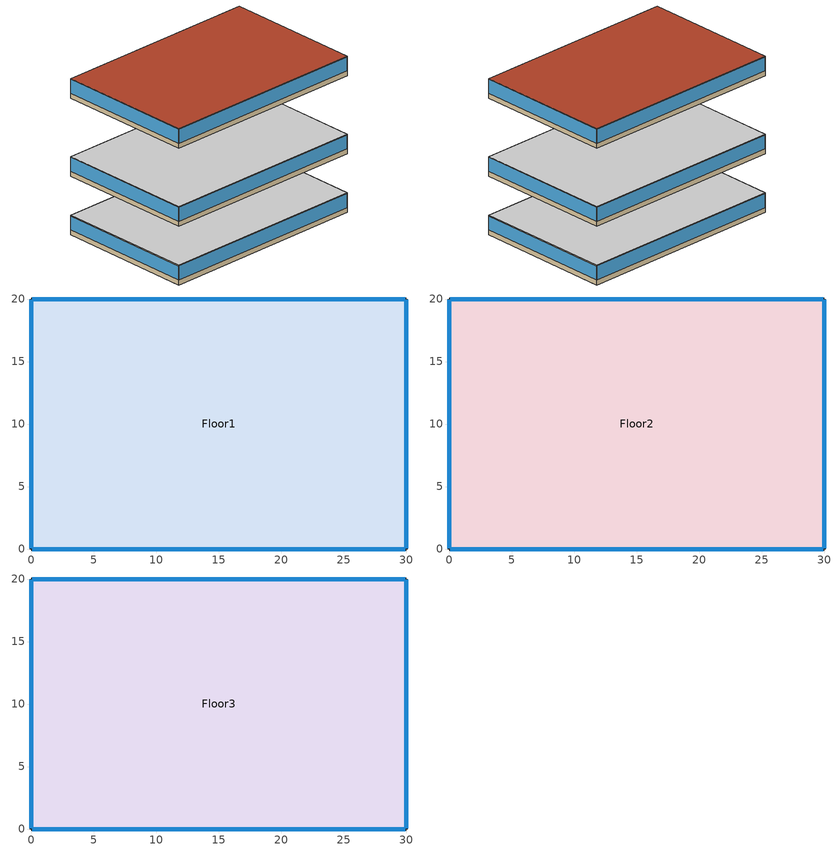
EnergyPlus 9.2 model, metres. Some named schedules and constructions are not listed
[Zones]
Floor1
 floor ground (Slab towards ground): 30,20 30,0 0,0 0,20 z0
 wall outside (ext-wall-res-replaceme): 30,20 0,20 0,0 30,0 30,20 z0:2.8
 window (Glazing): 29.93,20 0.07,20 / 0.07,0 29.93,0 / 30,0.05 30,19.95 / 0,19.95 0,0.05 z0.73:2.7
 ceiling adiabatic (ceiling-res-replaceme): 0,20 0,0 30,0 30,20 z2.8
Floor2
 floor adiabatic (Int floor): 30,20 30,0 0,0 0,20 z8.4
 wall outside (ext-wall-res-replaceme): 30,20 0,20 0,0 30,0 30,20 z8.4:11.2
 window (Glazing): 29.93,20 0.07,20 / 0.07,0 29.93,0 / 30,0.05 30,19.95 / 0,19.95 0,0.05 z9.13:11.1
 ceiling adiabatic (ceiling-res-replaceme): 0,20 0,0 30,0 30,20 z11.2
Floor3
 floor adiabatic (Int floor): 30,20 30,0 0,0 0,20 z19.6
 wall outside (ext-wall-res-replaceme): 30,20 0,20 0,0 30,0 30,20 z19.6:22.4
 window (Glazing): 29.93,20 0.07,20 / 0.07,0 29.93,0 / 30,0.05 30,19.95 / 0,19.95 0,0.05 z20.33:22.3
 roof outside (Roof): 0,20 0,0 30,0 30,20 z22.4
[Building]
OfficeCL-8: North Axis {deg}=0; Terrain=City; Loads Convergence Tolerance Value=0.07; Temperature Convergence Tolerance Value {deltaC}=0.4; Solar Distribution=FullInteriorAndExterior; Maximum Number of Warmup Days=25; Minimum Number of Warmup Days=6
[Site:Location]
BRA_SP_Sao.Paulo-837800: Latitude {deg}=-23.62; Longitude {deg}=-46.65; Time Zone {hr}=-3; Elevation {m}=802
[SizingPeriod:DesignDay] Day of Month=21; Dry-Bulb Temperature Range Modifier Type=DefaultMultipliers; Barometric Pressure {Pa}=92054
Name | Month | Day Type | Maximum Dry-Bulb Temperature {C} | Daily Dry-Bulb Temperature Range {deltaC} | Wetbulb or DewPoint at Maximum Dry-Bulb {C} | Wind Speed {m/s} | Wind Direction {deg} | Solar Model Indicator | Sky Clearness | ASHRAE Clear Sky Optical Depth for Beam Irradiance (taub) | ASHRAE Clear Sky Optical Depth for Diffuse Irradiance (taud)
BRA_SP_Sao.Paulo-837800-winter | 7 | WinterDesignDay | 8.9 | 0 | 8.9 | 2.3 | 160 | ASHRAEClearSky | 0
BRA_SP_Sao.Paulo-837800-summer | 2 | SummerDesignDay | 32.1 | 8.1 | 20.4 | 3.4 | 330 | ASHRAETau |  | 0.383 | 0.2589
[Site:GroundTemperature:BuildingSurface]
20.5, 21.5, 21.7, 21.5, 20.1, 18.6, 17.2, 16.2, 15.9, 16.5, 17.6, 19.1
[Material] Thermal Absorptance=0.9
Name | Roughness | Thickness {m} | Conductivity {W/m-K} | Density {kg/m3} | Specific Heat {J/kg-K} | Solar Absorptance
Acoustic ceiling Knauf | MediumSmooth | 0.0125 | 0.057 | 888 | 1339 | 0.7
Fiber cement 10mm | MediumRough | 0.01 | 0.95 | 1900 | 840 | 0.5
Carpet tile 5mm | MediumRough | 0.005 | 0.06 | 360 | 590 | 0.5
Concrete 100mm | MediumRough | 0.1 | 1.75 | 2380 | 1000 | 0.5
Concrete 200mm | MediumRough | 0.2 | 1.75 | 2380 | 1000 | 0.5
[Material:AirGap]
Name | Thermal Resistance {m2-K/W}
Air 61mm | 0.16
F05 Ceiling air space resistance | 0.18
[WindowMaterial:SimpleGlazingSystem]
glazing: U-Factor {W/m2-K}=5.782; Solar Heat Gain Coefficient=0.6; Visible Transmittance=0.7
[Construction]
Slab towards ground: Carpet tile 5mm, Concrete 200mm
Int floor: Carpet tile 5mm
Roof: Fiber cement 10mm, Air 61mm, Concrete 100mm, F05 Ceiling air space resistance, Acoustic ceiling Knauf
Glazing: glazing
[Zone] Type=1; Ceiling Height {m}=2.8; Volume {m3}=autocalculate; Floor Area {m2}=autocalculate; Part of Total Floor Area=Yes
Name | Multiplier
Floor1; Floor3 | 1
Floor2 | 6
[InternalMass] Construction=int-wall-res-replaceme; Surface Area {m2}=144.6
Name | Zone or ZoneList
Int walls bricks F1 | Floor1
Int walls bricks F2 | Floor2
Int walls bricks F3 | Floor3
[Shading:Overhang:Projection] Tilt Angle from Window/Door {deg}=90; Depth as Fraction of Window/Door Height=0.0001
Name | Window or Door
Brise North F1 | Win North F1
Brise North F2 | Win North F2
Brise North F3 | Win North F3
Brise South F1 | Win South F1
Brise South F2 | Win South F2
Brise South F3 | Win South F3
Brise East F1 | Win East F1
Brise East F2 | Win East F2
Brise East F3 | Win East F3
Brise West F1 | Win West F1
Brise West F2 | Win West F2
Brise West F3 | Win West F3
[People] Number of People Schedule=WORK_HOURS_SCH; Number of People Calculation Method=People/Area; People per Zone Floor Area {person/m2}=0.11; Sensible Heat Fraction=autocalculate; Activity Level Schedule=ACTIVITY_SCH; Enable ASHRAE 55 Comfort Warnings=No; Mean Radiant Temperature Calculation Type=ZoneAveraged; Work Efficiency Schedule=always_off_BuildME; Clothing Insulation Calculation Method=DynamicClothingModelASHRAE55; Clothing Insulation Schedule=CLOTHING_SCH; Air Velocity Schedule=always_off_BuildME; Thermal Comfort Model 1 Type=Fanger
Name | Zone or ZoneList
People F1 | Floor1
People F2 | Floor2
People F3 | Floor3
[Lights] Schedule=WORK_HOURS_SCH; Design Level Calculation Method=Watts/Area; Watts per Zone Floor Area {W/m2}=10.5; Return Air Fraction Calculated from Plenum Temperature=No
Name | Zone or ZoneList
Lighting F1 | Floor1
Lighting F2 | Floor2
Lighting F3 | Floor3
[ElectricEquipment] Schedule=WORK_HOURS_SCH; Design Level Calculation Method=Watts/Area; Watts per Zone Floor Area {W/m2}=14
Name | Zone or ZoneList
Equipment F1 | Floor1
Equipment F2 | Floor2
Equipment F3 | Floor3
[HVACTemplate:Thermostat]
Thermostat: Constant Heating Setpoint {C}=20; Constant Cooling Setpoint {C}=24
[HVACTemplate:Zone:IdealLoadsAirSystem] Template Thermostat=Thermostat; Maximum Heating Supply Air Temperature {C}=50; Minimum Cooling Supply Air Temperature {C}=13; Maximum Heating Supply Air Humidity Ratio {kgWater/kgDryAir}=0.0156; Minimum Cooling Supply Air Humidity Ratio {kgWater/kgDryAir}=0.0077; Heating Limit=NoLimit; Cooling Limit=NoLimit; Dehumidification Control Type=None; Humidification Control Type=None; Humidification Setpoint {percent}=30; Outdoor Air Method=Flow/Area; Outdoor Air Flow Rate per Zone Floor Area {m3/s-m2}=0.00107; Demand Controlled Ventilation Type=None; Outdoor Air Economizer Type=NoEconomizer; Heat Recovery Type=None
Name | System Availability Schedule
Floor1 | HVAC_Sch_1
Floor2 | HVAC_Sch_2
Floor3 | HVAC_Sch_3
[Schedule:Compact]
CLOTHING_SCH: Through: 12/31, For: AllDays, Until: 24:00, 0.5
WORK_HOURS_SCH: Through: 12/31, For: Weekdays, Until: 6:00, 0, Until: 18:00, 1, Until: 24:00, 0, For: Saturday, Until: 24:00, 0, For: Sunday Holidays AllOtherDays, Until: 24:00, 0
ACTIVITY_SCH: Through: 12/31, For: AllDays, Until: 24:00, 126
[Schedule:Constant]
Name | Hourly Value
HVAC_Sch_1; HVAC_Sch_2; HVAC_Sch_3 | 1
always_off_BuildME | 0
[AirflowNetwork:SimulationControl]
NV: AirflowNetwork Control=MultizoneWithoutDistribution; Wind Pressure Coefficient Type=Input; Height Selection for Local Wind Pressure Calculation=OpeningHeight; Building Type=LowRise; Maximum Number of Iterations=500; Initialization Type=ZeroNodePressures; Relative Airflow Convergence Tolerance=0.0001; Absolute Airflow Convergence Tolerance {kg/s}=1e-06; Convergence Acceleration Limit=-0.5; Azimuth Angle of Long Axis of Building {deg}=0; Ratio of Building Width Along Short Axis to Width Along Long Axis=1; Height Dependence of External Node Temperature=No; Solver=SkylineLU
[AirflowNetwork:MultiZone:Zone] Ventilation Control Mode=Constant; Minimum Venting Open Factor=0; Indoor and Outdoor Temperature Difference Lower Limit For Maximum Venting Open Factor {deltaC}=0; Indoor and Outdoor Temperature Difference Upper Limit for Minimum Venting Open Factor {deltaC}=100; Indoor and Outdoor Enthalpy Difference Lower Limit For Maximum Venting Open Factor {deltaJ/kg}=0; Indoor and Outdoor Enthalpy Difference Upper Limit for Minimum Venting Open Factor {deltaJ/kg}=300000; Venting Availability Schedule=always_on_BuildME; Single Sided Wind Pressure Coefficient Algorithm=Standard; Facade Width {m}=10
Floor1; Floor2; Floor3
[AirflowNetwork:MultiZone:Surface] Ventilation Control Mode=Constant; Minimum Venting Open Factor=0; Indoor and Outdoor Temperature Difference Lower Limit For Maximum Venting Open Factor {deltaC}=0; Indoor and Outdoor Temperature Difference Upper Limit for Minimum Venting Open Factor {deltaC}=100; Indoor and Outdoor Enthalpy Difference Lower Limit For Maximum Venting Open Factor {deltaJ/kg}=0; Indoor and Outdoor Enthalpy Difference Upper Limit for Minimum Venting Open Factor {deltaJ/kg}=300000; Equivalent Rectangle Method=PolygonHeight; Equivalent Rectangle Aspect Ratio=1
Name | Leakage Component | Window/Door Opening Factor, or Crack Factor | Venting Availability Schedule
Surface North F1; Surface South F1; Surface North F2; Surface South F2; Surface North F3; Surface South F3 | Crack_3 | 1 | always_on_BuildME
Surface East F1; Surface West F1; Surface East F2; Surface West F2; Surface East F3; Surface West F3 | Crack_2 | 1 | always_on_BuildME
Surface Roof F3 | Crack_1 | 1 | always_on_BuildME
Win North F1; Win South F1 | Opening_2 | 0.27 | NV_Sch_1
Win North F2; Win South F2 | Opening_2 | 0.27 | NV_Sch_2
Win North F3; Win South F3 | Opening_2 | 0.27 | NV_Sch_3
Win East F1; Win West F1 | Opening_1 | 0.27 | NV_Sch_1
Win East F2; Win West F2 | Opening_1 | 0.27 | NV_Sch_2
Win East F3; Win West F3 | Opening_1 | 0.27 | NV_Sch_3
[AirflowNetwork:MultiZone:Surface:Crack] Air Mass Flow Exponent=0.65
Crack_1; Crack_2; Crack_3
[AirflowNetwork:MultiZone:Component:DetailedOpening] Air Mass Flow Exponent When Opening is Closed=0.65; Type of Rectangular Large Vertical Opening (LVO)=NonPivoted; Extra Crack Length or Height of Pivoting Axis {m}=0; Number of Sets of Opening Factor Data=2; Opening Factor 1=0; Discharge Coefficient for Opening Factor 1=0.6; Width Factor for Opening Factor 1=0; Height Factor for Opening Factor 1=0; Start Height Factor for Opening Factor 1=0; Opening Factor 2=1; Discharge Coefficient for Opening Factor 2=0.6; Width Factor for Opening Factor 2=1; Height Factor for Opening Factor 2=1; Start Height Factor for Opening Factor 2=0; Discharge Coefficient for Opening Factor 3=0; Width Factor for Opening Factor 3=0; Height Factor for Opening Factor 3=0; Start Height Factor for Opening Factor 3=0; Discharge Coefficient for Opening Factor 4=0; Width Factor for Opening Factor 4=0; Height Factor for Opening Factor 4=0; Start Height Factor for Opening Factor 4=0
Opening_1; Opening_2
[AirflowNetwork:MultiZone:ExternalNode] External Node Height {m}=0; Symmetric Wind Pressure Coefficient Curve=No; Wind Angle Type=Absolute
Name | Wind Pressure Coefficient Curve
Node_1; Node_5; Node_9; Node_14; Node_15; Node_16 | HighRise_MedShield_wall_N
Node_2; Node_6; Node_10; Node_20; Node_21; Node_22 | HighRise_MedShield_wall_E
Node_3; Node_7; Node_11; Node_17; Node_18; Node_19 | HighRise_MedShield_wall_S
Node_4; Node_8; Node_12; Node_23; Node_24; Node_25 | HighRise_MedShield_wall_W
Node_13 | HighRise_MedShield_roof_N
[AirflowNetwork:MultiZone:WindPressureCoefficientArray]
HighRise_degrees: Wind Direction 1 {deg}=0; Wind Direction 2 {deg}=22.5; Wind Direction 3 {deg}=45; Wind Direction 4 {deg}=67.5; Wind Direction 5 {deg}=90; Wind Direction 6 {deg}=112.5; Wind Direction 7 {deg}=135; Wind Direction 8 {deg}=157.5; Wind Direction 9 {deg}=180; Wind Direction 10 {deg}=202.5; Wind Direction 11 {deg}=225; Wind Direction 12 {deg}=247.5; Wind Direction 13 {deg}=270; Wind Direction 14 {deg}=292.5; Wind Direction 15 {deg}=315; Wind Direction 16 {deg}=337.5
[AirflowNetwork:MultiZone:WindPressureCoefficientValues] AirflowNetwork:MultiZone:WindPressureCoefficientArray=HighRise_degrees
Name | Wind Pressure Coefficient Value 1 | Wind Pressure Coefficient Value 2 | Wind Pressure Coefficient Value 3 | Wind Pressure Coefficient Value 4 | Wind Pressure Coefficient Value 5 | Wind Pressure Coefficient Value 6 | Wind Pressure Coefficient Value 7 | Wind Pressure Coefficient Value 8 | Wind Pressure Coefficient Value 9 | Wind Pressure Coefficient Value 10 | Wind Pressure Coefficient Value 11 | Wind Pressure Coefficient Value 12 | Wind Pressure Coefficient Value 13 | Wind Pressure Coefficient Value 14 | Wind Pressure Coefficient Value 15 | Wind Pressure Coefficient Value 16
HighRise_MedShield_wall_N | 0.191 | -0.149 | 0.081 | -0.034 | -0.149 | -0.283 | -0.278 | -0.212 | -0.152 | -0.212 | -0.278 | -0.283 | -0.149 | -0.034 | 0.081 | -0.149
HighRise_MedShield_wall_S | -0.152 | -0.212 | -0.278 | -0.283 | -0.149 | -0.034 | 0.081 | -0.149 | 0.191 | -0.149 | 0.081 | -0.034 | -0.149 | -0.283 | -0.278 | -0.212
HighRise_MedShield_wall_E | -0.149 | -0.283 | -0.278 | -0.212 | -0.152 | -0.212 | -0.278 | -0.283 | -0.149 | -0.034 | 0.081 | -0.149 | 0.191 | -0.149 | 0.081 | -0.034
HighRise_MedShield_wall_W | -0.149 | -0.034 | 0.081 | -0.149 | 0.191 | -0.149 | 0.081 | -0.034 | -0.149 | -0.283 | -0.278 | -0.212 | -0.152 | -0.212 | -0.278 | -0.283
HighRise_MedShield_roof_N; HighRise_MedShield_roof_S; HighRise_MedShield_roof_E; HighRise_MedShield_roof_W | -0.149 | -0.149 | -0.149 | -0.149 | -0.149 | -0.149 | -0.149 | -0.149 | -0.149 | -0.149 | -0.149 | -0.149 | -0.149 | -0.149 | -0.149 | -0.149
